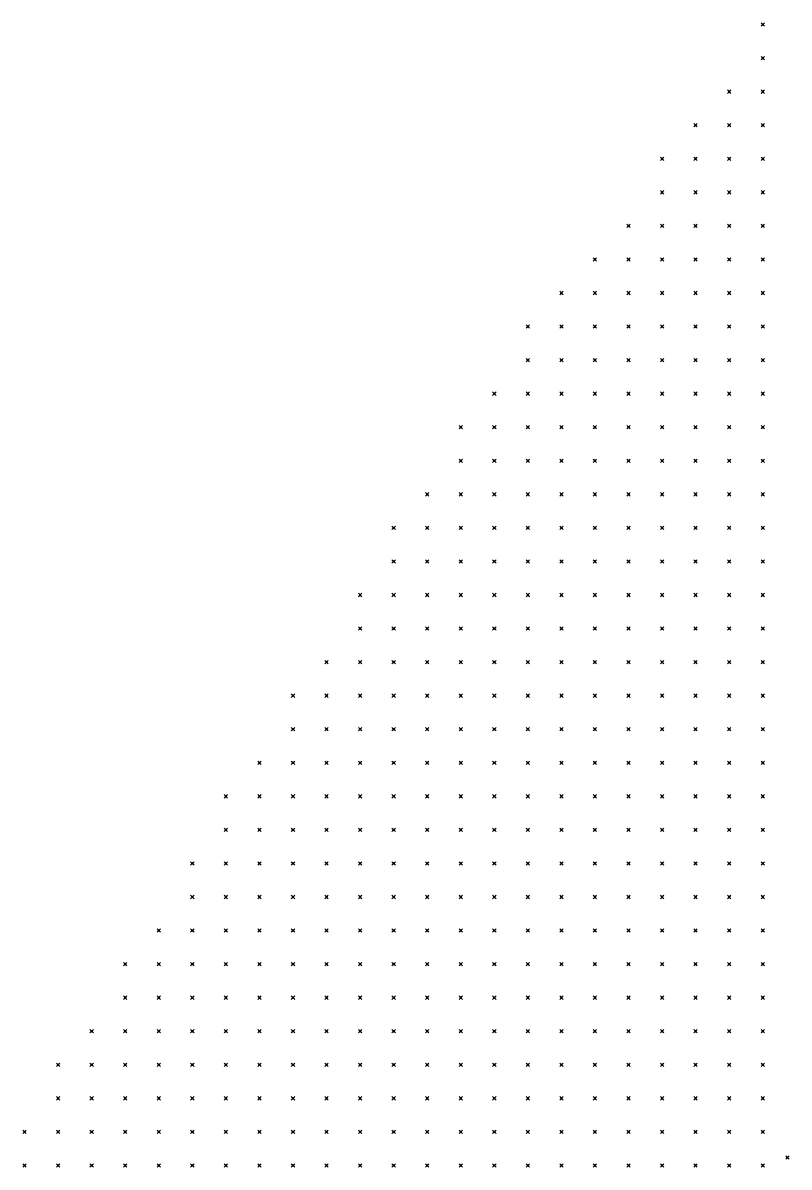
# Model space of a CAD drawing. Header units: metres. Extents: x 441556 to 446409, y 432338 to 461058.
# Drawn here: x 441755.9 to 441824.4, y 453980.6 to 454082.8 of the extents above; entities that cross this region are included whole.
import ezdxf

# ---------------------------------------------------------------- set-up
doc = ezdxf.new("R2010")
doc.units = ezdxf.units.M
doc.header["$MEASUREMENT"] = 0
doc.header["$PDMODE"] = 35
doc.header["$PDSIZE"] = 0.15
doc.layers.add('DTM-NOK-RevN_LIDAR_co_lidar', color=91, linetype='Continuous', lineweight=0)
doc.layers.add('DTM-NOK-RevN_RTK', color=32, linetype='Continuous', lineweight=0)

msp = doc.modelspace()

# ---------------------------------------------------------------- linework, layer by layer
at = {"layer": 'DTM-NOK-RevN_LIDAR_co_lidar'}
for p in [(441822.039, 454082.691, 396.549), (441822.039, 454079.692, 395.567), (441819.04, 454076.692, 394.432), (441822.039, 454076.692, 393.282), (441816.041, 454073.693, 394.906), (441819.04, 454073.693, 393.297), (441822.039, 454073.693, 392.266), (441813.041, 454070.694, 394.969), (441816.041, 454070.694, 393.628), (441819.04, 454070.694, 391.641), (441822.039, 454070.694, 390.459), (441813.041, 454067.694, 394.191), (441816.041, 454067.694, 392.44), (441819.04, 454067.694, 390.181), (441822.039, 454067.694, 389.144), (441810.042, 454064.695, 395.045), (441813.041, 454064.695, 393.105), (441816.041, 454064.695, 390.948), (441819.04, 454064.695, 389.336), (441822.039, 454064.695, 388.861), (441807.043, 454061.696, 395.8), (441810.042, 454061.696, 393.889), (441813.041, 454061.696, 392.056), (441816.041, 454061.696, 390.633), (441819.04, 454061.696, 388.79), (441822.039, 454061.696, 387.065), (441804.043, 454058.696, 396.732), (441807.043, 454058.696, 394.994), (441810.042, 454058.696, 393.294), (441813.041, 454058.696, 391.499), (441816.041, 454058.696, 390.319), (441819.04, 454058.696, 387.842), (441822.039, 454058.696, 386.722), (441801.044, 454055.697, 397.655), (441804.043, 454055.697, 395.613), (441807.043, 454055.697, 393.842), (441810.042, 454055.697, 392.177), (441813.041, 454055.697, 390.826), (441816.041, 454055.697, 389.214), (441819.04, 454055.697, 386.985), (441822.039, 454055.697, 385.719), (441801.044, 454052.698, 396.668), (441804.043, 454052.698, 394.732), (441807.043, 454052.698, 393.072), (441810.042, 454052.698, 391.47), (441813.041, 454052.698, 389.823), (441816.041, 454052.698, 388.548), (441819.04, 454052.698, 386.808), (441822.039, 454052.698, 385.178), (441798.045, 454049.698, 399.313), (441801.044, 454049.698, 397.053), (441804.043, 454049.698, 395.048), (441807.043, 454049.698, 392.684), (441810.042, 454049.698, 390.857), (441813.041, 454049.698, 389.284), (441816.041, 454049.698, 387.995), (441819.04, 454049.698, 386.162), (441822.039, 454049.698, 385.033), (441795.045, 454046.699, 401.61), (441798.045, 454046.699, 399.38), (441801.044, 454046.699, 396.958), (441804.043, 454046.699, 394.917), (441807.043, 454046.699, 392.315), (441810.042, 454046.699, 390.364), (441813.041, 454046.699, 388.578), (441816.041, 454046.699, 387.302), (441819.04, 454046.699, 385.737), (441822.039, 454046.699, 384.901), (441795.045, 454043.7, 400.821), (441798.045, 454043.7, 398.716), (441801.044, 454043.7, 396.486), (441804.043, 454043.7, 394.579), (441807.043, 454043.7, 392.086), (441810.042, 454043.7, 390.087), (441813.041, 454043.7, 388.152), (441816.041, 454043.7, 386.576), (441819.04, 454043.7, 385.211), (441822.039, 454043.7, 384.239), (441792.046, 454040.7, 401.378), (441795.045, 454040.7, 399.351), (441798.045, 454040.7, 397.485), (441801.044, 454040.7, 395.604), (441804.043, 454040.7, 393.662), (441807.043, 454040.7, 391.688), (441810.042, 454040.7, 389.826), (441813.041, 454040.7, 387.544), (441816.041, 454040.7, 385.851), (441819.04, 454040.7, 384.633), (441822.039, 454040.7, 383.597), (441789.047, 454037.701, 401.487), (441792.046, 454037.701, 399.702), (441795.045, 454037.701, 397.801), (441798.045, 454037.701, 396.163), (441801.044, 454037.701, 394.504), (441804.043, 454037.701, 392.485), (441807.043, 454037.701, 390.843), (441810.042, 454037.701, 389.071), (441813.041, 454037.701, 386.975), (441816.041, 454037.701, 385.333), (441819.04, 454037.701, 384.218), (441822.039, 454037.701, 383.153), (441789.047, 454034.701, 399.771), (441792.046, 454034.701, 398.068), (441795.045, 454034.701, 396.307), (441798.045, 454034.701, 394.8), (441801.044, 454034.701, 393.28), (441804.043, 454034.701, 391.416), (441807.043, 454034.701, 389.67), (441810.042, 454034.701, 388.051), (441813.041, 454034.701, 386.499), (441816.041, 454034.701, 384.603), (441819.04, 454034.701, 383.208), (441822.039, 454034.701, 381.846), (441786.047, 454031.702, 399.736), (441789.047, 454031.702, 398.122), (441792.046, 454031.702, 396.524), (441795.045, 454031.702, 394.899), (441798.045, 454031.702, 393.328), (441801.044, 454031.702, 391.683), (441804.043, 454031.702, 390.148), (441807.043, 454031.702, 388.401), (441810.042, 454031.702, 386.843), (441813.041, 454031.702, 385.508), (441816.041, 454031.702, 383.631), (441819.04, 454031.702, 381.759), (441822.039, 454031.702, 380.383), (441786.047, 454028.703, 398.124), (441789.047, 454028.703, 396.566), (441792.046, 454028.703, 395.066), (441795.045, 454028.703, 393.555), (441798.045, 454028.703, 391.859), (441801.044, 454028.703, 390.052), (441804.043, 454028.703, 388.63), (441807.043, 454028.703, 386.994), (441810.042, 454028.703, 385.352), (441813.041, 454028.703, 384.211), (441816.041, 454028.703, 382.748), (441819.04, 454028.703, 380.907), (441822.039, 454028.703, 379.714), (441783.048, 454025.703, 397.594), (441786.047, 454025.703, 396.182), (441789.047, 454025.703, 394.835), (441792.046, 454025.703, 393.465), (441795.045, 454025.703, 392.05), (441798.045, 454025.703, 390.43), (441801.044, 454025.703, 388.781), (441804.043, 454025.703, 387.321), (441807.043, 454025.703, 385.565), (441810.042, 454025.703, 384.025), (441813.041, 454025.703, 383.029), (441816.041, 454025.703, 381.689), (441819.04, 454025.703, 380.059), (441822.039, 454025.703, 378.984), (441780.049, 454022.704, 398.102), (441783.048, 454022.704, 396.099), (441786.047, 454022.704, 394.276), (441789.047, 454022.704, 392.97), (441792.046, 454022.704, 391.714), (441795.045, 454022.704, 390.277), (441798.045, 454022.704, 388.869), (441801.044, 454022.704, 387.529), (441804.043, 454022.704, 386.287), (441807.043, 454022.704, 384.473), (441810.042, 454022.704, 382.953), (441813.041, 454022.704, 381.776), (441816.041, 454022.704, 380.499), (441819.04, 454022.704, 378.714), (441822.039, 454022.704, 377.934), (441780.049, 454019.705, 397.01), (441783.048, 454019.705, 395.066), (441786.047, 454019.705, 393.061), (441789.047, 454019.705, 391.43), (441792.046, 454019.705, 389.96), (441795.045, 454019.705, 388.517), (441798.045, 454019.705, 387.258), (441801.044, 454019.705, 386.045), (441804.043, 454019.705, 384.947), (441807.043, 454019.705, 383.514), (441810.042, 454019.705, 381.912), (441813.041, 454019.705, 380.582), (441816.041, 454019.705, 379.363), (441819.04, 454019.705, 378.066), (441822.039, 454019.705, 376.897), (441777.049, 454016.705, 397.434), (441780.049, 454016.705, 395.68), (441783.048, 454016.705, 393.919), (441786.047, 454016.705, 391.837), (441789.047, 454016.705, 389.899), (441792.046, 454016.705, 388.312), (441795.045, 454016.705, 387.416), (441798.045, 454016.705, 386.358), (441801.044, 454016.705, 384.39), (441804.043, 454016.705, 383.231), (441807.043, 454016.705, 382.18), (441810.042, 454016.705, 380.809), (441813.041, 454016.705, 379.218), (441816.041, 454016.705, 377.898), (441819.04, 454016.705, 377.213), (441822.039, 454016.705, 376.238), (441774.05, 454013.706, 397.765), (441777.049, 454013.706, 396.133), (441780.049, 454013.706, 394.551), (441783.048, 454013.706, 392.609), (441786.047, 454013.706, 390.585), (441789.047, 454013.706, 388.732), (441792.046, 454013.706, 386.915), (441795.045, 454013.706, 385.987), (441798.045, 454013.706, 385.249), (441801.044, 454013.706, 383.068), (441804.043, 454013.706, 381.194), (441807.043, 454013.706, 380.043), (441810.042, 454013.706, 379.186), (441813.041, 454013.706, 377.976), (441816.041, 454013.706, 376.853), (441819.04, 454013.706, 376.024), (441822.039, 454013.706, 375.48), (441774.05, 454010.707, 395.991), (441777.049, 454010.707, 394.709), (441780.049, 454010.707, 393.298), (441783.048, 454010.707, 391.721), (441786.047, 454010.707, 389.948), (441789.047, 454010.707, 388.102), (441792.046, 454010.707, 386.197), (441795.045, 454010.707, 384.514), (441798.045, 454010.707, 383.288), (441801.044, 454010.707, 381.706), (441804.043, 454010.707, 379.781), (441807.043, 454010.707, 379.146), (441810.042, 454010.707, 377.946), (441813.041, 454010.707, 376.677), (441816.041, 454010.707, 375.769), (441819.04, 454010.707, 374.22), (441822.039, 454010.707, 373.366), (441771.051, 454007.707, 395.376), (441774.05, 454007.707, 394.538), (441777.049, 454007.707, 393.391), (441780.049, 454007.707, 392.226), (441783.048, 454007.707, 390.695), (441786.047, 454007.707, 388.922), (441789.047, 454007.707, 387.193), (441792.046, 454007.707, 385.403), (441795.045, 454007.707, 383.553), (441798.045, 454007.707, 382.108), (441801.044, 454007.707, 380.734), (441804.043, 454007.707, 378.76), (441807.043, 454007.707, 377.614), (441810.042, 454007.707, 376.465), (441813.041, 454007.707, 375.558), (441816.041, 454007.707, 374.305), (441819.04, 454007.707, 373.254), (441822.039, 454007.707, 372.352), (441771.051, 454004.708, 393.752), (441774.05, 454004.708, 392.875), (441777.049, 454004.708, 392.064), (441780.049, 454004.708, 391.195), (441783.048, 454004.708, 389.939), (441786.047, 454004.708, 388.47), (441789.047, 454004.708, 386.519), (441792.046, 454004.708, 384.56), (441795.045, 454004.708, 382.679), (441798.045, 454004.708, 380.626), (441801.044, 454004.708, 379.207), (441804.043, 454004.708, 378.276), (441807.043, 454004.708, 377.335), (441810.042, 454004.708, 375.201), (441813.041, 454004.708, 374.26), (441816.041, 454004.708, 372.961), (441819.04, 454004.708, 372.111), (441822.039, 454004.708, 370.998), (441768.051, 454001.709, 393.785), (441771.051, 454001.709, 392.612), (441774.05, 454001.709, 391.438), (441777.049, 454001.709, 390.631), (441780.049, 454001.709, 389.711), (441783.048, 454001.709, 388.651), (441786.047, 454001.709, 387.393), (441789.047, 454001.709, 385.477), (441792.046, 454001.709, 383.484), (441795.045, 454001.709, 381.752), (441798.045, 454001.709, 379.87), (441801.044, 454001.709, 378.395), (441804.043, 454001.709, 377.357), (441807.043, 454001.709, 375.761), (441810.042, 454001.709, 374.329), (441813.041, 454001.709, 373.386), (441816.041, 454001.709, 372.159), (441819.04, 454001.709, 371.794), (441822.039, 454001.709, 370.382), (441765.052, 453998.709, 393.698), (441768.051, 453998.709, 392.249), (441771.051, 453998.709, 391.247), (441774.05, 453998.709, 390.258), (441777.049, 453998.709, 389.316), (441780.049, 453998.709, 388.497), (441783.048, 453998.709, 387.464), (441786.047, 453998.709, 385.985), (441789.047, 453998.709, 384.356), (441792.046, 453998.709, 382.636), (441795.045, 453998.709, 380.755), (441798.045, 453998.709, 378.996), (441801.044, 453998.709, 377.123), (441804.043, 453998.709, 375.197), (441807.043, 453998.709, 374.547), (441810.042, 453998.709, 373.552), (441813.041, 453998.709, 372.637), (441816.041, 453998.709, 371.23), (441819.04, 453998.709, 370.565), (441822.039, 453998.709, 369.297), (441765.052, 453995.71, 393.135), (441768.051, 453995.71, 391.412), (441771.051, 453995.71, 390.022), (441774.05, 453995.71, 388.689), (441777.049, 453995.71, 387.583), (441780.049, 453995.71, 386.668), (441783.048, 453995.71, 385.833), (441786.047, 453995.71, 384.665), (441789.047, 453995.71, 383.32), (441792.046, 453995.71, 381.84), (441795.045, 453995.71, 380.047), (441798.045, 453995.71, 378.269), (441801.044, 453995.71, 376.573), (441804.043, 453995.71, 374.851), (441807.043, 453995.71, 373.69), (441810.042, 453995.71, 372.516), (441813.041, 453995.71, 371.469), (441816.041, 453995.71, 370.571), (441819.04, 453995.71, 369.618), (441822.039, 453995.71, 368.427), (441762.053, 453992.711, 393.388), (441765.052, 453992.711, 392.064), (441768.051, 453992.711, 390.471), (441771.051, 453992.711, 389.041), (441774.05, 453992.711, 387.742), (441777.049, 453992.711, 386.572), (441780.049, 453992.711, 385.618), (441783.048, 453992.711, 384.521), (441786.047, 453992.711, 383.295), (441789.047, 453992.711, 382.005), (441792.046, 453992.711, 380.551), (441795.045, 453992.711, 378.972), (441798.045, 453992.711, 377.348), (441801.044, 453992.711, 375.688), (441804.043, 453992.711, 374.156), (441807.043, 453992.711, 372.936), (441810.042, 453992.711, 371.796), (441813.041, 453992.711, 370.841), (441816.041, 453992.711, 369.821), (441819.04, 453992.711, 368.714), (441822.039, 453992.711, 367.604), (441759.053, 453989.711, 394.045), (441762.053, 453989.711, 392.535), (441765.052, 453989.711, 391.301), (441768.051, 453989.711, 389.561), (441771.051, 453989.711, 388.437), (441774.05, 453989.711, 386.949), (441777.049, 453989.711, 385.755), (441780.049, 453989.711, 384.442), (441783.048, 453989.711, 383.217), (441786.047, 453989.711, 382.098), (441789.047, 453989.711, 380.878), (441792.046, 453989.711, 379.518), (441795.045, 453989.711, 378.137), (441798.045, 453989.711, 376.722), (441801.044, 453989.711, 375.183), (441804.043, 453989.711, 373.748), (441807.043, 453989.711, 372.379), (441810.042, 453989.711, 371.104), (441813.041, 453989.711, 370.138), (441816.041, 453989.711, 369.043), (441819.04, 453989.711, 367.993), (441822.039, 453989.711, 366.774), (441759.053, 453986.712, 392.901), (441762.053, 453986.712, 391.714), (441765.052, 453986.712, 390.016), (441768.051, 453986.712, 388.634), (441771.051, 453986.712, 387.555), (441774.05, 453986.712, 386.278), (441777.049, 453986.712, 385.022), (441780.049, 453986.712, 383.76), (441783.048, 453986.712, 382.518), (441786.047, 453986.712, 381.266), (441789.047, 453986.712, 380.06), (441792.046, 453986.712, 378.702), (441795.045, 453986.712, 377.289), (441798.045, 453986.712, 376.046), (441801.044, 453986.712, 374.645), (441804.043, 453986.712, 373.203), (441807.043, 453986.712, 372.021), (441810.042, 453986.712, 370.805), (441813.041, 453986.712, 369.716), (441816.041, 453986.712, 368.365), (441819.04, 453986.712, 367.249), (441822.039, 453986.712, 366.146), (441756.054, 453983.713, 392.961), (441759.053, 453983.713, 391.482), (441762.053, 453983.713, 390.28), (441765.052, 453983.713, 388.812), (441768.051, 453983.713, 387.582), (441771.051, 453983.713, 386.479), (441774.05, 453983.713, 385.461), (441777.049, 453983.713, 384.358), (441780.049, 453983.713, 383.097), (441783.048, 453983.713, 381.827), (441786.047, 453983.713, 380.557), (441789.047, 453983.713, 379.671), (441792.046, 453983.713, 378.488), (441795.045, 453983.713, 376.723), (441798.045, 453983.713, 375.344), (441801.044, 453983.713, 374.172), (441804.043, 453983.713, 372.822), (441807.043, 453983.713, 371.861), (441810.042, 453983.713, 370.906), (441813.041, 453983.713, 369.457), (441816.041, 453983.713, 367.892), (441819.04, 453983.713, 366.64), (441822.039, 453983.713, 365.582), (441756.054, 453980.713, 391.479), (441759.053, 453980.713, 390.244), (441762.053, 453980.713, 388.815), (441765.052, 453980.713, 387.929), (441768.051, 453980.713, 386.619), (441771.051, 453980.713, 385.468), (441774.05, 453980.713, 384.462), (441777.049, 453980.713, 383.533), (441780.049, 453980.713, 382.417), (441783.048, 453980.713, 381.214), (441786.047, 453980.713, 379.964), (441789.047, 453980.713, 378.951), (441792.046, 453980.713, 377.754), (441795.045, 453980.713, 376.202), (441798.045, 453980.713, 374.937), (441801.044, 453980.713, 373.849), (441804.043, 453980.713, 372.642), (441807.043, 453980.713, 371.44), (441810.042, 453980.713, 370.059), (441813.041, 453980.713, 368.699), (441816.041, 453980.713, 367.339), (441819.04, 453980.713, 366.03), (441822.039, 453980.713, 365.119)]:
    msp.add_point(p, dxfattribs=at)
at = {"layer": 'DTM-NOK-RevN_RTK'}
msp.add_point((441824.246, 453981.409, 364.345), dxfattribs=at)

doc.saveas('drawing.dxf')
